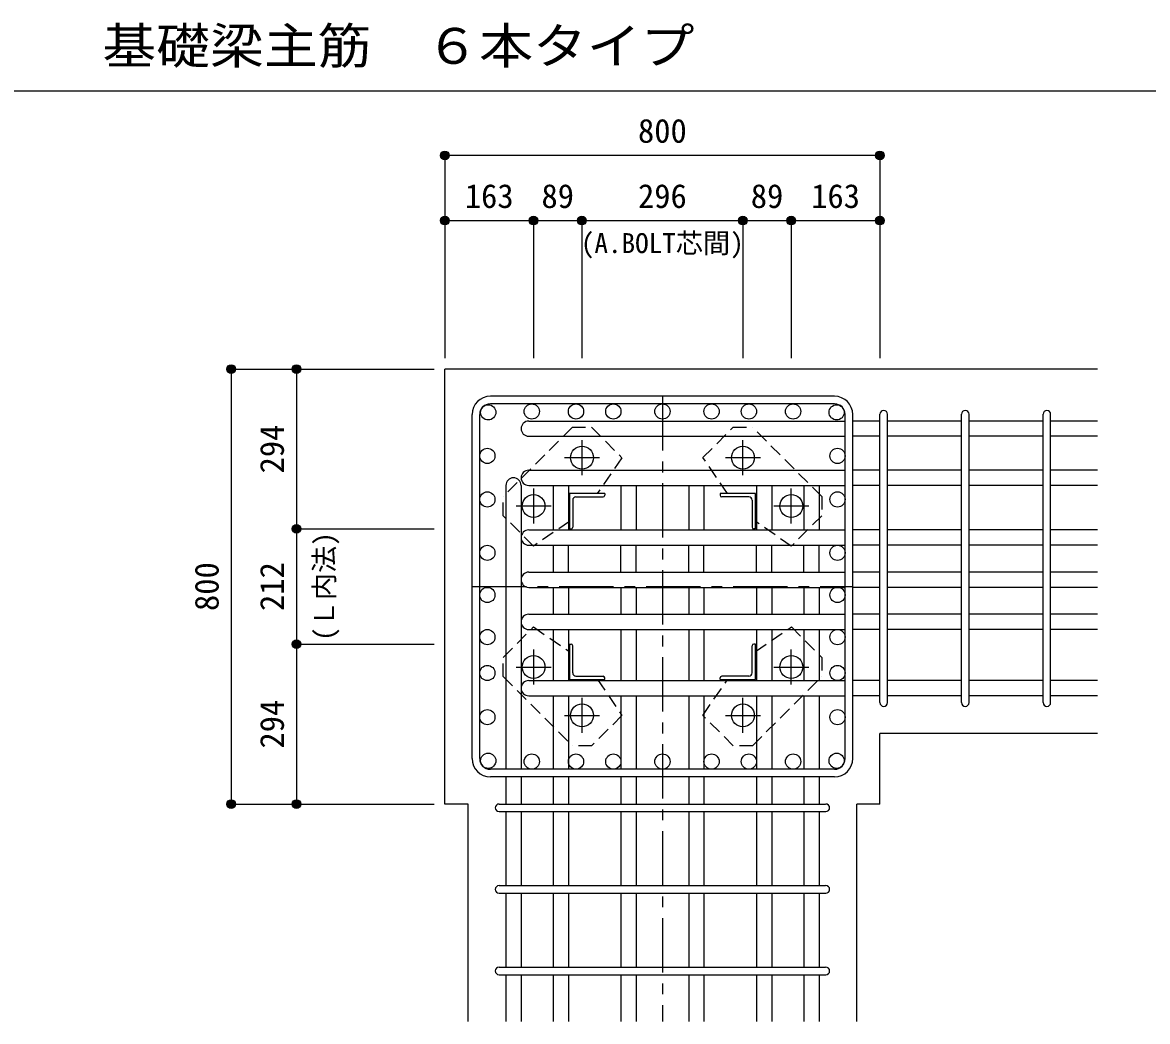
# Model space of a CAD drawing. Units: millimetres at full size, sheet at 1:20. Extents: x -3982 to 3969, y -2797 to 2801.
# Drawn here: x -699 to 1370, y -1860 to -22 of the extents above; entities that cross this region are included whole.
import ezdxf
from ezdxf.enums import TextEntityAlignment as Align

# ---------------------------------------------------------------- set-up
doc = ezdxf.new("R2010")
doc.units = ezdxf.units.MM
doc.header["$LTSCALE"] = 20
doc.header["$PDMODE"] = 32
doc.header["$PDSIZE"] = 12
doc.linetypes.add('CHAIN1', pattern=[8, 5, -1, 1, -1])
doc.linetypes.add('DASHED1', pattern=[1.8, 1.2, -0.6])
for name, color, linetype in [('6-1_躯体線', 2, 'Continuous'), ('6-2_A.Bolt_', 4, 'Continuous'), ('6-3_柱型主筋', 3, 'Continuous'), ('6-4_フープ', 7, 'Continuous'), ('6-5_梁主筋', 7, 'Continuous'), ('6-6_S.T.P.', 7, 'Continuous'), ('6-7_文字', 7, 'Continuous'), ('6-9', 4, 'DASHED1'), ('6-D_寸法', 4, 'Continuous'), ('F-0_枠', 6, 'Continuous')]:
    doc.layers.add(name, color=color, linetype=linetype)
doc.styles.add('ＭＳ ゴシック', font='')
doc.styles.get('ＭＳ ゴシック').set_extended_font_data('MS Gothic')

msp = doc.modelspace()

# ---------------------------------------------------------------- linework, layer by layer
at = {"layer": '6-1_躯体線'}
for p, q in [((1278.29, -659.67), (78.29, -659.67)), ((78.29, -1459.67), (78.29, -659.67)), ((1278.29, -1330.17), (878.29, -1330.17)), ((878.29, -1459.67), (878.29, -1330.17)), ((120.79, -1459.67), (78.29, -1459.67)), ((120.79, -1859.67), (120.79, -1459.67)), ((835.79, -1859.67), (835.79, -1459.67)), ((878.29, -1459.67), (835.79, -1459.67))]:
    msp.add_line(p, q, dxfattribs=at)
at = {"layer": '6-2_A.Bolt_', "linetype": 'CHAIN1'}
for p, q in [((330.29, -790.37), (330.29, -854.87)), ((626.29, -854.87), (626.29, -790.37)), ((362.49, -822.67), (297.99, -822.67)), ((658.59, -822.67), (594.09, -822.67)), ((241.29, -879.37), (241.29, -943.87)), ((715.29, -943.87), (715.29, -879.37)), ((273.49, -911.67), (208.99, -911.67)), ((747.59, -911.67), (683.09, -911.67)), ((241.29, -1175.47), (241.29, -1239.97)), ((715.29, -1239.97), (715.29, -1175.47)), ((208.99, -1207.67), (273.49, -1207.67)), ((683.09, -1207.67), (747.59, -1207.67)), ((330.29, -1264.47), (330.29, -1328.97)), ((626.29, -1328.97), (626.29, -1264.47)), ((297.99, -1296.67), (362.49, -1296.67)), ((594.09, -1296.67), (658.59, -1296.67))]:
    msp.add_line(p, q, dxfattribs=at)
at = {"layer": '6-2_A.Bolt_'}
for p, q in [((307.29, -888.67), (307.29, -953.67)), ((372.29, -888.67), (307.29, -888.67)), ((372.29, -888.67), (372.29, -891.67)), ((584.29, -888.67), (584.29, -891.67)), ((649.29, -888.67), (584.29, -888.67)), ((649.29, -953.67), (649.29, -888.67)), ((313.29, -900.67), (313.29, -950.67)), ((319.29, -894.67), (369.29, -894.67)), ((637.29, -894.67), (587.29, -894.67)), ((643.29, -900.67), (643.29, -950.67)), ((307.29, -953.67), (310.29, -953.67)), ((649.29, -953.67), (646.29, -953.67)), ((307.29, -1165.67), (310.29, -1165.67)), ((307.29, -1165.67), (307.29, -1230.67)), ((313.29, -1218.67), (313.29, -1168.67)), ((643.29, -1218.67), (643.29, -1168.67)), ((649.29, -1165.67), (646.29, -1165.67)), ((649.29, -1230.67), (649.29, -1165.67)), ((307.29, -1230.67), (372.29, -1230.67)), ((319.29, -1224.67), (369.29, -1224.67)), ((372.29, -1230.67), (372.29, -1227.67)), ((584.29, -1230.67), (584.29, -1227.67)), ((584.29, -1230.67), (649.29, -1230.67)), ((637.29, -1224.67), (587.29, -1224.67))]:
    msp.add_line(p, q, dxfattribs=at)
at = {"layer": '6-2_A.Bolt_', "color": 3}
for centre in [(330.29, -822.67), (626.29, -822.67), (241.29, -911.67), (715.29, -911.67), (241.29, -1207.67), (715.29, -1207.67), (330.29, -1296.67), (626.29, -1296.67)]:
    msp.add_circle(centre, 21, dxfattribs=at)
at = {"layer": '6-2_A.Bolt_'}
for centre, radius, start, end in [((319.29, -900.67), 6, 90, 180), ((369.29, -891.67), 3, 270, 0), ((587.29, -891.67), 3, 180, 270), ((637.29, -900.67), 6, 0, 90), ((310.29, -950.67), 3, 270, 0), ((646.29, -950.67), 3, 180, 270), ((310.29, -1168.67), 3, 0, 90), ((646.29, -1168.67), 3, 90, 180), ((319.29, -1218.67), 6, 180, 270), ((637.29, -1218.67), 6, 270, 0), ((369.29, -1227.67), 3, 0, 90), ((587.29, -1227.67), 3, 90, 180)]:
    msp.add_arc(centre, radius, start, end, dxfattribs=at)
at = {"layer": '6-3_柱型主筋'}
for centre in [(238, -737.67), (319.29, -737.67), (387.96, -737.67), (478.29, -737.67), (568.62, -737.67), (637.29, -737.67), (718.58, -737.67), (157.9, -739.28), (798.68, -739.28), (156.29, -819.38), (800.29, -819.38), (156.29, -899.48), (800.29, -899.48), (156.29, -997.67), (800.29, -997.67), (156.29, -1075.17), (800.29, -1075.17), (156.29, -1152.67), (800.29, -1152.67), (156.29, -1218.67), (800.29, -1218.67), (156.29, -1299.96), (800.29, -1299.96), (157.9, -1380.06), (238, -1381.67), (319.29, -1381.67), (387.96, -1381.67), (478.29, -1381.67), (568.62, -1381.67), (637.29, -1381.67), (718.58, -1381.67), (798.68, -1380.06)]:
    msp.add_circle(centre, 14, dxfattribs=at)
at = {"layer": '6-4_フープ'}
for p, q in [((794.79, -709.67), (161.79, -709.67)), ((794.79, -723.67), (161.79, -723.67)), ((128.29, -1376.17), (128.29, -743.17)), ((142.29, -1376.17), (142.29, -743.17)), ((814.29, -1376.17), (814.29, -743.17)), ((828.29, -1376.17), (828.29, -743.17)), ((794.79, -1395.67), (161.79, -1395.67)), ((794.79, -1409.67), (161.79, -1409.67))]:
    msp.add_line(p, q, dxfattribs=at)
for centre, radius, start, end in [((161.79, -743.17), 33.5, 90, 180), ((161.79, -743.17), 19.5, 90, 180), ((794.79, -743.17), 33.5, 0, 90), ((794.79, -743.17), 19.5, 0, 90), ((161.79, -1376.17), 33.5, 180, 270), ((161.79, -1376.17), 19.5, 180, 270), ((794.79, -1376.17), 33.5, 270, 0), ((794.79, -1376.17), 19.5, 270, 0)]:
    msp.add_arc(centre, radius, start, end, dxfattribs=at)
at = {"layer": '6-5_梁主筋'}
for p, q in [((232.29, -755.28), (814.29, -755.28)), ((878.29, -755.28), (828.29, -755.28)), ((1028.29, -755.28), (892.29, -755.28)), ((1178.29, -755.28), (1042.29, -755.28)), ((1278.29, -755.28), (1192.29, -755.28)), ((232.29, -783.28), (814.29, -783.28)), ((878.29, -783.28), (828.29, -783.28)), ((1028.29, -783.28), (892.29, -783.28)), ((1178.29, -783.28), (1042.29, -783.28)), ((1278.29, -783.28), (1192.29, -783.28)), ((232.29, -845.67), (814.29, -845.67)), ((878.29, -845.67), (828.29, -845.67)), ((1028.29, -845.67), (892.29, -845.67)), ((1178.29, -845.67), (1042.29, -845.67)), ((1278.29, -845.67), (1192.29, -845.67)), ((190.29, -873.76), (190.29, -1395.67)), ((218.29, -873.76), (218.29, -1395.67)), ((232.29, -873.67), (814.29, -873.67)), ((277.29, -873.67), (277.29, -955.67)), ((305.29, -873.67), (305.29, -955.67)), ((401.96, -873.67), (401.96, -955.67)), ((429.96, -873.67), (429.96, -955.67)), ((526.62, -873.67), (526.62, -955.67)), ((554.62, -873.67), (554.62, -955.67)), ((651.29, -873.67), (651.29, -955.67)), ((679.29, -873.67), (679.29, -955.67)), ((738.29, -873.67), (738.29, -955.67)), ((766.29, -873.67), (766.29, -955.67)), ((878.29, -873.67), (828.29, -873.67)), ((1028.29, -873.67), (892.29, -873.67)), ((1178.29, -873.67), (1042.29, -873.67)), ((1278.29, -873.67), (1192.29, -873.67)), ((232.29, -955.67), (814.29, -955.67)), ((878.29, -955.67), (828.29, -955.67)), ((1028.29, -955.67), (892.29, -955.67)), ((1178.29, -955.67), (1042.29, -955.67)), ((1278.29, -955.67), (1192.29, -955.67)), ((232.29, -983.67), (814.29, -983.67)), ((277.29, -983.67), (277.29, -1033.17)), ((305.29, -1033.17), (305.29, -983.67)), ((401.96, -1033.17), (401.96, -983.67)), ((429.96, -1033.17), (429.96, -983.67)), ((526.62, -1033.17), (526.62, -983.67)), ((554.62, -1033.17), (554.62, -983.67)), ((651.29, -1033.17), (651.29, -983.67)), ((679.29, -1033.17), (679.29, -983.67)), ((738.29, -1033.17), (738.29, -983.67)), ((766.29, -1033.17), (766.29, -983.67)), ((878.29, -983.67), (828.29, -983.67)), ((1028.29, -983.67), (892.29, -983.67)), ((1178.29, -983.67), (1042.29, -983.67)), ((1278.29, -983.67), (1192.29, -983.67)), ((232.29, -1033.17), (814.29, -1033.17)), ((878.29, -1033.17), (828.29, -1033.17)), ((1028.29, -1033.17), (892.29, -1033.17)), ((1178.29, -1033.17), (1042.29, -1033.17)), ((1278.29, -1033.17), (1192.29, -1033.17)), ((232.29, -1061.17), (814.29, -1061.17)), ((277.29, -1061.17), (277.29, -1110.67)), ((305.29, -1061.17), (305.29, -1110.67)), ((401.96, -1061.17), (401.96, -1110.67)), ((429.96, -1061.17), (429.96, -1110.67)), ((526.62, -1061.17), (526.62, -1110.67)), ((554.62, -1061.17), (554.62, -1110.67)), ((651.29, -1061.17), (651.29, -1110.67)), ((679.29, -1061.17), (679.29, -1110.67)), ((738.29, -1061.17), (738.29, -1110.67)), ((766.29, -1061.17), (766.29, -1110.67)), ((878.29, -1061.17), (828.29, -1061.17)), ((1028.29, -1061.17), (892.29, -1061.17)), ((1178.29, -1061.17), (1042.29, -1061.17)), ((1278.29, -1061.17), (1192.29, -1061.17)), ((232.29, -1110.67), (814.29, -1110.67)), ((878.29, -1110.67), (828.29, -1110.67)), ((1028.29, -1110.67), (892.29, -1110.67)), ((1178.29, -1110.67), (1042.29, -1110.67)), ((1278.29, -1110.67), (1192.29, -1110.67)), ((232.29, -1138.67), (814.29, -1138.67)), ((277.29, -1138.67), (277.29, -1232.67)), ((305.29, -1138.67), (305.29, -1232.67)), ((401.96, -1138.67), (401.96, -1232.67)), ((429.96, -1138.67), (429.96, -1232.67)), ((526.62, -1138.67), (526.62, -1232.67)), ((554.62, -1138.67), (554.62, -1232.67)), ((651.29, -1138.67), (651.29, -1232.67)), ((679.29, -1138.67), (679.29, -1232.67)), ((738.29, -1138.67), (738.29, -1232.67)), ((766.29, -1138.67), (766.29, -1232.67)), ((878.29, -1138.67), (828.29, -1138.67)), ((1028.29, -1138.67), (892.29, -1138.67)), ((1178.29, -1138.67), (1042.29, -1138.67)), ((1278.29, -1138.67), (1192.29, -1138.67)), ((232.29, -1232.67), (814.29, -1232.67)), ((878.29, -1232.67), (828.29, -1232.67)), ((1028.29, -1232.67), (892.29, -1232.67)), ((1178.29, -1232.67), (1042.29, -1232.67)), ((1278.29, -1232.67), (1192.29, -1232.67)), ((232.29, -1260.67), (814.29, -1260.67)), ((277.29, -1260.67), (277.29, -1395.67)), ((305.29, -1260.67), (305.29, -1395.67)), ((401.96, -1260.67), (401.96, -1395.67)), ((429.96, -1260.67), (429.96, -1395.67)), ((526.62, -1260.67), (526.62, -1395.67)), ((554.62, -1260.67), (554.62, -1395.67)), ((651.29, -1260.67), (651.29, -1395.67)), ((679.29, -1260.67), (679.29, -1395.67)), ((738.29, -1260.67), (738.29, -1395.67)), ((766.29, -1260.67), (766.29, -1395.67)), ((878.29, -1260.67), (828.29, -1260.67)), ((1028.29, -1260.67), (892.29, -1260.67)), ((1178.29, -1260.67), (1042.29, -1260.67)), ((1278.29, -1260.67), (1192.29, -1260.67)), ((190.29, -1409.67), (190.29, -1459.67)), ((218.29, -1409.67), (218.29, -1459.67)), ((277.29, -1409.67), (277.29, -1459.67)), ((305.29, -1409.67), (305.29, -1459.67)), ((401.96, -1409.67), (401.96, -1459.67)), ((429.96, -1409.67), (429.96, -1459.67)), ((526.62, -1409.67), (526.62, -1459.67)), ((554.62, -1409.67), (554.62, -1459.67)), ((651.29, -1409.67), (651.29, -1459.67)), ((679.29, -1409.67), (679.29, -1459.67)), ((738.29, -1409.67), (738.29, -1459.67)), ((766.29, -1409.67), (766.29, -1459.67)), ((190.29, -1473.67), (190.29, -1609.67)), ((218.29, -1473.67), (218.29, -1609.67)), ((277.29, -1473.67), (277.29, -1609.67)), ((305.29, -1473.67), (305.29, -1609.67)), ((401.96, -1473.67), (401.96, -1609.67)), ((429.96, -1473.67), (429.96, -1609.67)), ((526.62, -1473.67), (526.62, -1609.67)), ((554.62, -1473.67), (554.62, -1609.67)), ((651.29, -1473.67), (651.29, -1609.67)), ((679.29, -1473.67), (679.29, -1609.67)), ((738.29, -1473.67), (738.29, -1609.67)), ((766.29, -1473.67), (766.29, -1609.67)), ((190.29, -1623.67), (190.29, -1759.67)), ((218.29, -1623.67), (218.29, -1759.67)), ((277.29, -1623.67), (277.29, -1759.67)), ((305.29, -1623.67), (305.29, -1759.67)), ((401.96, -1623.67), (401.96, -1759.67)), ((429.96, -1623.67), (429.96, -1759.67)), ((526.62, -1623.67), (526.62, -1759.67)), ((554.62, -1623.67), (554.62, -1759.67)), ((651.29, -1623.67), (651.29, -1759.67)), ((679.29, -1623.67), (679.29, -1759.67)), ((738.29, -1623.67), (738.29, -1759.67)), ((766.29, -1623.67), (766.29, -1759.67)), ((190.29, -1773.67), (190.29, -1859.67)), ((218.29, -1773.67), (218.29, -1859.67)), ((277.29, -1773.67), (277.29, -1859.67)), ((305.29, -1773.67), (305.29, -1859.67)), ((401.96, -1773.67), (401.96, -1859.67)), ((429.96, -1773.67), (429.96, -1859.67)), ((526.62, -1773.67), (526.62, -1859.67)), ((554.62, -1773.67), (554.62, -1859.67)), ((651.29, -1773.67), (651.29, -1859.67)), ((679.29, -1773.67), (679.29, -1859.67)), ((738.29, -1773.67), (738.29, -1859.67)), ((766.29, -1773.67), (766.29, -1859.67))]:
    msp.add_line(p, q, dxfattribs=at)
for centre, start, end in [((232.29, -769.28), 90, 180), ((232.29, -769.28), 180, 270), ((232.29, -859.67), 90, 180), ((204.29, -873.76), 90, 180), ((204.29, -873.76), 0, 90), ((232.29, -859.67), 180, 270), ((232.29, -969.67), 90, 180), ((232.29, -969.67), 180, 270), ((232.29, -1047.17), 90, 180), ((232.29, -1047.17), 180, 270), ((232.29, -1124.67), 90, 180), ((232.29, -1124.67), 180, 270), ((232.29, -1246.67), 90, 180), ((232.29, -1246.67), 180, 270)]:
    msp.add_arc(centre, 14, start, end, dxfattribs=at)
at = {"layer": '6-6_S.T.P.'}
for p, q in [((878.29, -1273.17), (878.29, -742.78)), ((878.29, -1273.17), (878.29, -743.17)), ((878.29, -1273.17), (878.29, -743.17)), ((878.29, -1273.17), (878.29, -743.17)), ((892.29, -1273.17), (892.29, -742.78)), ((892.29, -1273.17), (892.29, -743.17)), ((892.29, -1273.17), (892.29, -743.17)), ((892.29, -1273.17), (892.29, -743.17)), ((1028.29, -1273.17), (1028.29, -742.78)), ((1042.29, -1273.17), (1042.29, -742.78)), ((1178.29, -1273.17), (1178.29, -742.78)), ((1192.29, -1273.17), (1192.29, -742.78)), ((177.79, -1459.67), (778.4, -1459.67)), ((177.79, -1473.67), (778.4, -1473.67)), ((177.79, -1609.67), (778.4, -1609.67)), ((177.79, -1623.67), (778.4, -1623.67)), ((177.79, -1759.67), (778.4, -1759.67)), ((177.79, -1773.67), (778.4, -1773.67))]:
    msp.add_line(p, q, dxfattribs=at)
for centre, start, end in [((885.29, -742.78), 0, 180), ((885.29, -742.78), 0, 180), ((885.29, -742.78), 0, 180), ((885.29, -742.78), 0, 180), ((1035.29, -742.78), 0, 180), ((1185.29, -742.78), 0, 180), ((885.29, -1273.17), 180, 0), ((885.29, -1273.17), 180, 0), ((885.29, -1273.17), 180, 0), ((885.29, -1273.17), 180, 0), ((1035.29, -1273.17), 180, 0), ((1185.29, -1273.17), 180, 0), ((177.79, -1466.67), 90, 270), ((177.79, -1466.67), 90, 270), ((177.79, -1466.67), 90, 270), ((177.79, -1466.67), 90, 270), ((778.79, -1466.67), 270, 90), ((778.79, -1466.67), 270, 90), ((778.79, -1466.67), 270, 90), ((778.79, -1466.67), 270, 90), ((177.79, -1616.67), 90, 270), ((778.79, -1616.67), 270, 90), ((177.79, -1766.67), 90, 270), ((778.79, -1766.67), 270, 90)]:
    msp.add_arc(centre, 7, start, end, dxfattribs=at)
at = {"layer": '6-9'}
for p, q in [((312.69, -766.77), (185.39, -894.07)), ((312.69, -766.77), (347.99, -766.77)), ((771.19, -894.07), (643.89, -766.77)), ((597.98, -888.67), (552.69, -822.57)), ((771.19, -894.07), (771.19, -929.37)), ((307.29, -939.98), (241.19, -985.27)), ((649.29, -1179.36), (715.39, -1134.07)), ((185.39, -1225.27), (185.39, -1189.97)), ((185.39, -1225.27), (312.69, -1352.57)), ((358.6, -1230.67), (403.89, -1296.77)), ((643.89, -1352.57), (771.19, -1225.27)), ((643.89, -1352.57), (608.59, -1352.57))]:
    msp.add_line(p, q, dxfattribs=at)
for points in [[(347.99, -766.77), (403.89, -822.67), (358.52, -888.67)], [(552.69, -822.57), (608.59, -766.77), (643.89, -766.77)], [(241.19, -985.27), (185.39, -929.37), (185.39, -894.07)], [(771.19, -929.37), (715.29, -985.27), (649.29, -939.9)], [(185.39, -1189.97), (241.29, -1134.07), (307.29, -1179.45)], [(715.39, -1134.07), (771.19, -1189.97), (771.19, -1225.27)], [(608.59, -1352.57), (552.69, -1296.67), (598.07, -1230.67)], [(403.89, -1296.77), (347.99, -1352.57), (312.69, -1352.57)]]:
    msp.add_lwpolyline(points, dxfattribs=at)
at = {"layer": '6-D_寸法'}
for p, q in [((878.29, -266.65), (78.29, -266.65)), ((878.29, -266.65), (878.29, -386.65)), ((78.29, -386.65), (241.29, -386.65)), ((241.29, -386.65), (241.29, -639.67)), ((241.29, -386.65), (330.29, -386.65)), ((330.29, -386.65), (330.29, -639.67)), ((330.29, -386.65), (626.29, -386.65)), ((626.29, -386.65), (626.29, -639.67)), ((626.29, -386.65), (715.29, -386.65)), ((715.29, -386.65), (715.29, -639.67)), ((715.29, -386.65), (878.29, -386.65)), ((878.29, -386.65), (878.29, -639.67)), ((-314.74, -659.67), (-194.74, -659.67)), ((-314.74, -659.67), (-314.74, -1459.67)), ((-194.74, -659.67), (58.29, -659.67)), ((-194.74, -659.67), (-194.74, -953.67)), ((-194.74, -953.67), (58.29, -953.67)), ((-194.74, -953.67), (-194.74, -1165.67)), ((-194.74, -1165.67), (58.29, -1165.67)), ((-194.74, -1165.67), (-194.74, -1459.67))]:
    msp.add_line(p, q, dxfattribs=at)
at = {"layer": '6-D_寸法', "linetype": 'CHAIN1'}
for p, q in [((478.29, -709.67), (478.29, -1859.67)), ((128.29, -1059.67), (828.29, -1059.67))]:
    msp.add_line(p, q, dxfattribs=at)
at = {"layer": '6-D_寸法'}
for points in [[(78.29, -266.65), (78.29, -386.65), (78.29, -639.67)], [(-314.74, -1459.67), (-194.74, -1459.67), (58.29, -1459.67)]]:
    msp.add_lwpolyline(points, dxfattribs=at)
for centre, radius in [((78.29, -266.65), 8), ((78.29, -266.65), 7.2), ((78.29, -266.65), 6.4), ((78.29, -266.65), 5.6), ((78.29, -266.65), 4.8), ((78.29, -266.65), 4), ((78.29, -266.65), 3.2), ((78.29, -266.65), 2.4), ((78.29, -266.65), 1.6), ((78.29, -266.65), 0.8), ((878.29, -266.65), 8), ((878.29, -266.65), 7.2), ((878.29, -266.65), 6.4), ((878.29, -266.65), 5.6), ((878.29, -266.65), 4.8), ((878.29, -266.65), 4), ((878.29, -266.65), 3.2), ((878.29, -266.65), 2.4), ((878.29, -266.65), 1.6), ((878.29, -266.65), 0.8), ((78.29, -386.65), 8), ((78.29, -386.65), 7.2), ((78.29, -386.65), 6.4), ((78.29, -386.65), 5.6), ((78.29, -386.65), 4.8), ((78.29, -386.65), 4), ((78.29, -386.65), 3.2), ((78.29, -386.65), 2.4), ((78.29, -386.65), 1.6), ((78.29, -386.65), 0.8), ((241.29, -386.65), 8), ((241.29, -386.65), 7.2), ((241.29, -386.65), 6.4), ((241.29, -386.65), 5.6), ((241.29, -386.65), 4.8), ((241.29, -386.65), 4), ((241.29, -386.65), 3.2), ((241.29, -386.65), 2.4), ((241.29, -386.65), 1.6), ((241.29, -386.65), 0.8), ((330.29, -386.65), 8), ((330.29, -386.65), 7.2), ((330.29, -386.65), 6.4), ((330.29, -386.65), 5.6), ((330.29, -386.65), 4.8), ((330.29, -386.65), 4), ((330.29, -386.65), 3.2), ((330.29, -386.65), 2.4), ((330.29, -386.65), 1.6), ((330.29, -386.65), 0.8), ((626.29, -386.65), 8), ((626.29, -386.65), 7.2), ((626.29, -386.65), 6.4), ((626.29, -386.65), 5.6), ((626.29, -386.65), 4.8), ((626.29, -386.65), 4), ((626.29, -386.65), 3.2), ((626.29, -386.65), 2.4), ((626.29, -386.65), 1.6), ((626.29, -386.65), 0.8), ((715.29, -386.65), 8), ((715.29, -386.65), 7.2), ((715.29, -386.65), 6.4), ((715.29, -386.65), 5.6), ((715.29, -386.65), 4.8), ((715.29, -386.65), 4), ((715.29, -386.65), 3.2), ((715.29, -386.65), 2.4), ((715.29, -386.65), 1.6), ((715.29, -386.65), 0.8), ((878.29, -386.65), 8), ((878.29, -386.65), 7.2), ((878.29, -386.65), 6.4), ((878.29, -386.65), 5.6), ((878.29, -386.65), 4.8), ((878.29, -386.65), 4), ((878.29, -386.65), 3.2), ((878.29, -386.65), 2.4), ((878.29, -386.65), 1.6), ((878.29, -386.65), 0.8), ((-314.74, -659.67), 8), ((-314.74, -659.67), 7.2), ((-314.74, -659.67), 6.4), ((-314.74, -659.67), 5.6), ((-314.74, -659.67), 4.8), ((-314.74, -659.67), 4), ((-314.74, -659.67), 3.2), ((-314.74, -659.67), 2.4), ((-314.74, -659.67), 1.6), ((-314.74, -659.67), 0.8), ((-194.74, -659.67), 8), ((-194.74, -659.67), 7.2), ((-194.74, -659.67), 6.4), ((-194.74, -659.67), 5.6), ((-194.74, -659.67), 4.8), ((-194.74, -659.67), 4), ((-194.74, -659.67), 3.2), ((-194.74, -659.67), 2.4), ((-194.74, -659.67), 1.6), ((-194.74, -659.67), 0.8), ((-194.74, -953.67), 8), ((-194.74, -953.67), 7.2), ((-194.74, -953.67), 6.4), ((-194.74, -953.67), 5.6), ((-194.74, -953.67), 4.8), ((-194.74, -953.67), 4), ((-194.74, -953.67), 3.2), ((-194.74, -953.67), 2.4), ((-194.74, -953.67), 1.6), ((-194.74, -953.67), 0.8), ((-194.74, -1165.67), 8), ((-194.74, -1165.67), 7.2), ((-194.74, -1165.67), 6.4), ((-194.74, -1165.67), 5.6), ((-194.74, -1165.67), 4.8), ((-194.74, -1165.67), 4), ((-194.74, -1165.67), 3.2), ((-194.74, -1165.67), 2.4), ((-194.74, -1165.67), 1.6), ((-194.74, -1165.67), 0.8), ((-314.74, -1459.67), 8), ((-314.74, -1459.67), 7.2), ((-314.74, -1459.67), 6.4), ((-314.74, -1459.67), 5.6), ((-314.74, -1459.67), 4.8), ((-314.74, -1459.67), 4), ((-314.74, -1459.67), 3.2), ((-314.74, -1459.67), 2.4), ((-314.74, -1459.67), 1.6), ((-314.74, -1459.67), 0.8), ((-194.74, -1459.67), 8), ((-194.74, -1459.67), 7.2), ((-194.74, -1459.67), 6.4), ((-194.74, -1459.67), 5.6), ((-194.74, -1459.67), 4.8), ((-194.74, -1459.67), 4), ((-194.74, -1459.67), 3.2), ((-194.74, -1459.67), 2.4), ((-194.74, -1459.67), 1.6), ((-194.74, -1459.67), 0.8)]:
    msp.add_circle(centre, radius, dxfattribs=at)
at = {"layer": '6-D_寸法', "color": 7}
for p in [(78.29, -266.65), (878.29, -266.65), (78.29, -386.65), (241.29, -386.65), (330.29, -386.65), (626.29, -386.65), (715.29, -386.65), (878.29, -386.65), (-314.74, -659.67), (-194.74, -659.67), (-194.74, -953.67), (-194.74, -1165.67), (-314.74, -1459.67), (-194.74, -1459.67)]:
    msp.add_point(p, dxfattribs=at)
at = {"layer": 'F-0_枠', "color": 2}
msp.add_line((-3981.92, -148.03), (2482.4, -148.03), dxfattribs=at)

# ---------------------------------------------------------------- texts
at = {"layer": '6-7_文字', "color": 2, "style": 'ＭＳ ゴシック', "width": 1.1}
msp.add_text('\u3000\u3000基礎梁主筋\u3000６本タイプ', height=65.98, dxfattribs=at).set_placement((-749.76, -118.03), align=Align.BOTTOM_LEFT)
at = {"layer": '6-D_寸法', "style": 'ＭＳ ゴシック'}
for s, height, p in [('800', 43.99, (433.29, -256.65)), ('163', 43.99, (114.79, -376.65)), ('89', 43.99, (255.79, -376.65)), ('296', 43.99, (433.29, -376.65)), ('89', 43.99, (640.79, -376.65)), ('163', 43.99, (751.79, -376.65)), ('(A.BOLT芯間)', 36.66, (328.29, -457.38))]:
    msp.add_text(s, height=height, dxfattribs=at).set_placement(p, align=Align.BOTTOM_LEFT)
for s, height, p in [('294', 43.99, (-204.74, -851.67)), ('(Ｌ内法)', 36.66, (-114.52, -1159.67)), ('800', 43.99, (-324.74, -1104.67)), ('212', 43.99, (-204.74, -1104.67)), ('294', 43.99, (-204.74, -1357.67))]:
    msp.add_text(s, height=height, rotation=90, dxfattribs=at).set_placement(p, align=Align.BOTTOM_LEFT)

doc.saveas('drawing.dxf')
